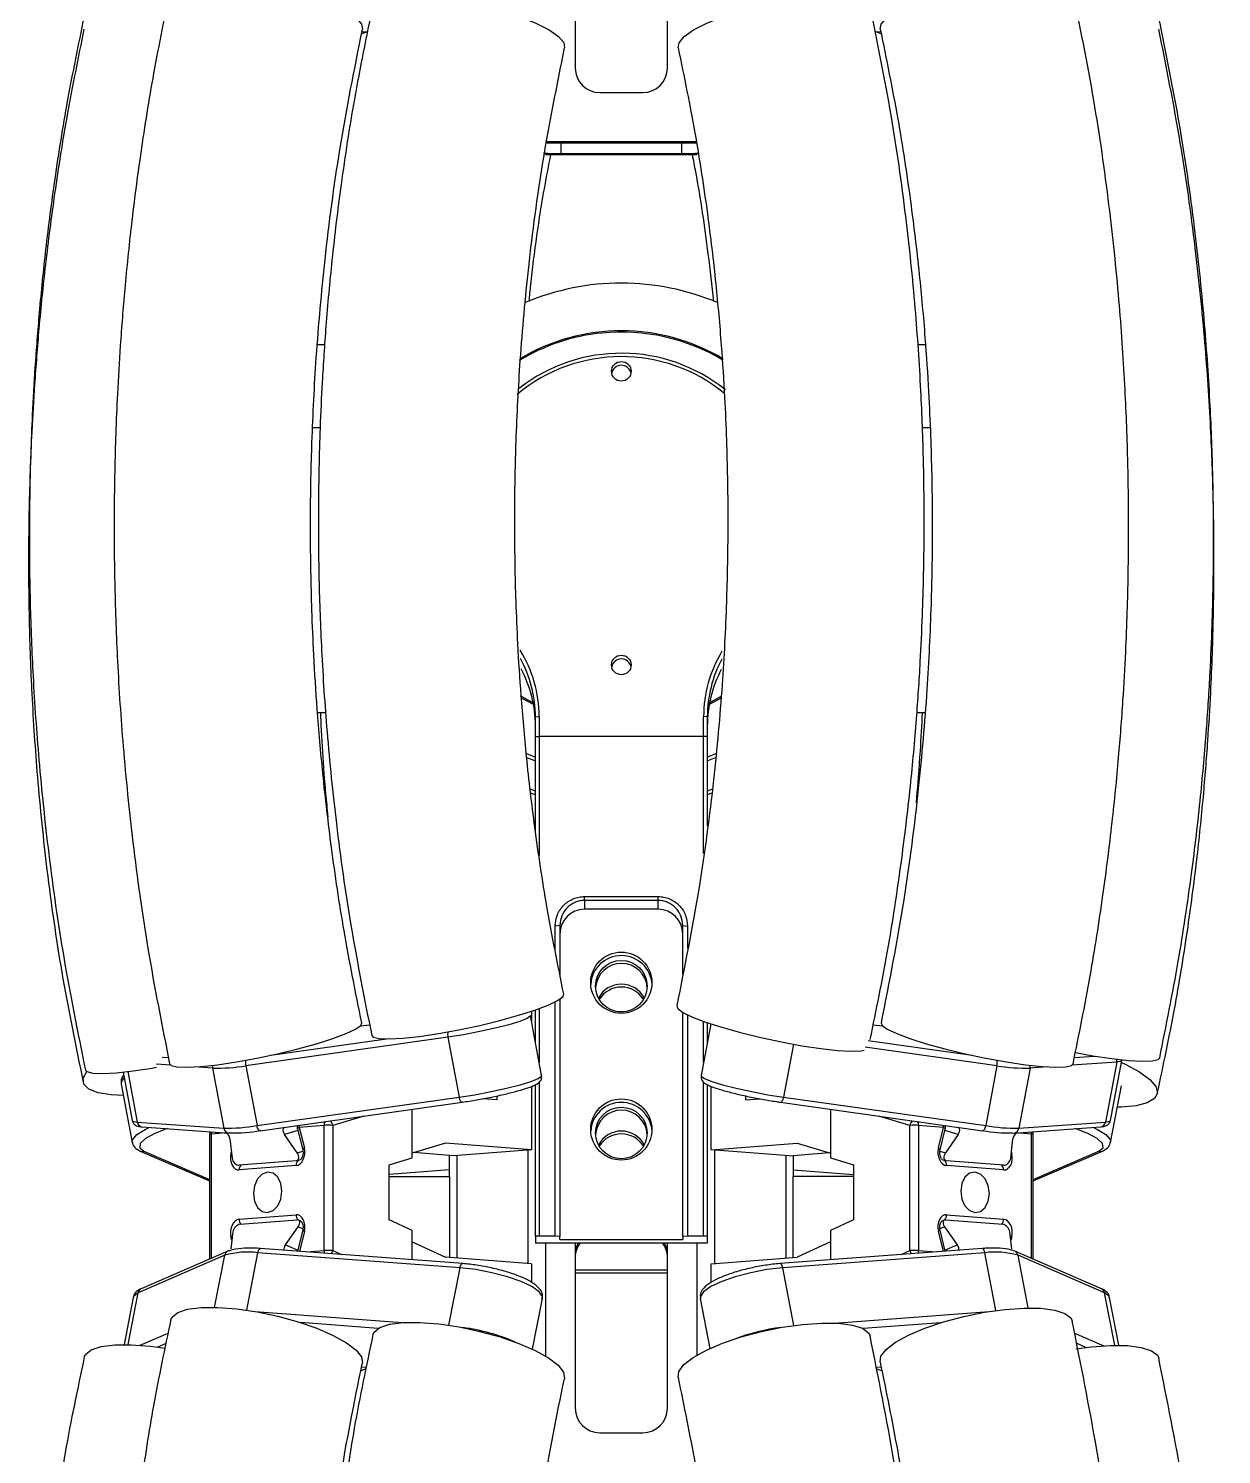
# Model space of a CAD drawing. Header units: millimetres. Extents: x 15 to 1184, y 5 to 836.
# Drawn here: x 571.52 to 590.96, y 340.3 to 363.54 of the extents above; entities that cross this region are included whole.
import ezdxf

# ---------------------------------------------------------------- set-up
doc = ezdxf.new("R2010")
doc.units = ezdxf.units.MM
doc.layers.get('0').update_dxf_attribs({"lineweight": 18})

msp = doc.modelspace()

# ---------------------------------------------------------------- linework, layer by layer
at = {"color": 7, "linetype": 'Continuous', "lineweight": 25}
for p, q in [((580.431, 365.5852), (580.431, 362.8938)), ((581.934, 362.8938), (581.934, 365.5852)), ((577.0383, 363.4813), (576.9517, 363.4516)), ((577.0478, 363.4816), (576.9557, 363.4781)), ((585.4098, 363.478), (585.3157, 363.4817)), ((585.414, 363.4515), (585.3268, 363.4813)), ((580.831, 362.4941), (581.534, 362.4941)), ((579.9482, 361.6947), (582.4168, 361.6947)), ((582.1683, 361.6715), (580.1967, 361.6715)), ((580.1967, 361.6715), (580.1967, 361.5012)), ((582.1683, 361.5012), (582.1683, 361.6715)), ((582.4168, 361.478), (579.9482, 361.478)), ((580.1967, 361.5012), (582.1683, 361.5012)), ((576.2316, 358.3879), (576.349, 358.3879)), ((586.011, 358.3879), (586.1361, 358.3879)), ((576.2739, 357.0295), (576.1536, 357.0295)), ((586.2138, 357.0295), (586.0843, 357.0295)), ((582.8156, 352.6568), (582.6195, 352.5498)), ((576.2324, 352.3912), (576.3661, 352.3912)), ((579.7825, 352.3183), (579.8425, 352.3229)), ((579.7825, 352.0014), (579.7825, 352.3183)), ((579.8425, 352.3229), (579.8425, 351.9996)), ((582.5225, 351.9996), (582.5225, 352.3229)), ((582.5825, 352.3183), (582.5225, 352.3229)), ((582.5825, 352.3183), (582.5825, 352.0014)), ((585.9982, 352.3912), (586.1274, 352.3912)), ((579.7825, 350.4573), (579.7825, 352.0014)), ((579.7825, 352.0014), (579.8425, 351.9996)), ((579.8425, 351.9996), (579.8425, 350.0624)), ((582.5225, 351.9996), (579.8425, 351.9996)), ((582.5825, 352.0014), (582.5225, 351.9996)), ((582.5225, 350.0943), (582.5225, 351.9996)), ((582.5825, 352.0014), (582.5825, 350.5394)), ((579.6389, 351.6595), (579.7825, 351.6028)), ((582.5825, 351.6647), (582.7228, 351.72)), ((582.5825, 351.6028), (582.7173, 351.6559)), ((579.7825, 351.108), (579.6968, 351.141)), ((579.7825, 351.0462), (579.7041, 351.0763)), ((582.6673, 351.1407), (582.5825, 351.108)), ((582.6589, 351.0755), (582.5825, 351.0462)), ((580.5825, 349.3921), (581.7825, 349.3921)), ((580.5825, 349.3266), (580.5825, 349.3921)), ((581.7825, 349.3266), (580.5825, 349.3266)), ((580.5825, 349.3266), (580.5825, 349.1835)), ((581.7825, 349.3266), (581.7825, 349.3921)), ((581.7825, 349.1835), (581.7825, 349.3266)), ((581.7825, 349.1835), (580.5825, 349.1835)), ((580.1825, 348.9198), (580.1041, 348.9072)), ((580.1041, 348.5272), (580.1041, 348.9072)), ((580.1825, 348.9198), (580.1825, 348.12)), ((582.1825, 348.9198), (582.2609, 348.9072)), ((582.1825, 348.1269), (582.1825, 348.9198)), ((582.2609, 348.9072), (582.2609, 348.5445)), ((580.1041, 343.8584), (580.1041, 347.6746)), ((580.1825, 347.72), (580.1825, 343.851)), ((579.8826, 346.4745), (579.6995, 347.4517)), ((579.7189, 347.522), (579.7189, 347.3482)), ((579.7825, 347.0088), (579.7825, 347.5436)), ((579.8425, 347.5649), (579.8425, 346.6884)), ((582.1825, 343.851), (582.1825, 347.5039)), ((582.2609, 347.4628), (582.2609, 343.8584)), ((576.9303, 347.2861), (577.0834, 347.2979)), ((582.6402, 347.3163), (582.4825, 346.4745)), ((582.5225, 346.688), (582.5225, 347.3566)), ((582.5825, 347.3356), (582.5825, 347.0084)), ((585.284, 347.2977), (585.4348, 347.2861)), ((578.3562, 347.0989), (575.0634, 346.6343)), ((575.4669, 346.8033), (577.3549, 347.0697)), ((578.3562, 347.0989), (578.5392, 346.1217)), ((583.9872, 346.9835), (583.8259, 346.1217)), ((585.2053, 347.0422), (586.8982, 346.8033)), ((573.7033, 346.775), (573.8031, 346.7678)), ((587.3016, 346.6343), (585.1523, 346.9376)), ((588.5626, 346.7679), (588.8908, 346.7914)), ((573.0656, 346.5302), (573.2131, 345.7427)), ((573.1404, 346.5387), (573.2944, 345.7162)), ((573.8413, 346.6412), (573.6013, 346.6584)), ((574.5222, 346.5925), (574.2318, 346.6133)), ((574.5222, 346.5925), (574.7053, 345.6153)), ((575.0634, 346.6343), (575.2465, 345.6572)), ((587.3016, 346.6343), (587.1186, 345.6572)), ((587.8428, 346.5925), (587.6598, 345.6153)), ((588.1332, 346.6133), (587.8428, 346.5925)), ((589.2537, 346.6934), (588.5238, 346.6412)), ((589.2537, 346.6934), (589.0707, 345.7162)), ((589.152, 345.7427), (589.335, 346.7199)), ((573.031, 346.3333), (573.214, 345.3844)), ((579.7189, 346.2964), (579.7189, 345.2657)), ((579.7825, 343.8536), (579.7825, 346.3282)), ((579.8425, 346.3685), (579.8425, 343.8584)), ((582.5225, 343.8584), (582.5225, 346.3645)), ((582.5825, 346.326), (582.5825, 343.8536)), ((582.6461, 345.2656), (582.6461, 346.2977)), ((589.1509, 345.3844), (589.3287, 346.3061)), ((575.2465, 345.6572), (578.5392, 346.1217)), ((575.2965, 345.575), (578.5892, 346.0396)), ((579.1532, 346.0781), (578.9278, 346.0955)), ((579.1532, 346.1408), (579.1532, 346.0781)), ((583.2118, 346.0781), (583.2118, 346.1409)), ((583.2118, 346.0781), (583.4382, 346.0956)), ((583.7758, 346.0396), (587.0686, 345.575)), ((583.8259, 346.1217), (587.1186, 345.6572)), ((576.9891, 345.8138), (576.4804, 345.661)), ((577.7757, 345.1318), (577.7757, 345.9248)), ((584.5894, 345.9248), (584.5894, 345.1318)), ((585.8847, 345.661), (585.376, 345.8138)), ((573.2944, 345.7162), (574.7053, 345.6153)), ((573.3774, 345.6375), (574.7883, 345.5366)), ((575.9117, 345.5762), (575.695, 345.5111)), ((575.9058, 345.5994), (575.9911, 345.2637)), ((576.339, 345.661), (575.932, 345.6295)), ((575.932, 345.6295), (576.0173, 345.2938)), ((576.339, 343.6206), (576.339, 345.661)), ((576.4804, 345.661), (576.4804, 343.6206)), ((585.8847, 343.6206), (585.8847, 345.661)), ((586.0261, 345.661), (586.0261, 343.6206)), ((586.4331, 345.6295), (586.0261, 345.661)), ((586.3478, 345.2938), (586.4331, 345.6295)), ((586.374, 345.2637), (586.4593, 345.5994)), ((586.67, 345.5111), (586.4534, 345.5762)), ((587.5768, 345.5366), (588.9876, 345.6375)), ((587.6598, 345.6153), (589.0707, 345.7162)), ((574.4712, 345.5134), (574.4712, 343.4799)), ((574.7482, 345.538), (574.5005, 345.5188)), ((574.5005, 345.5188), (574.5005, 343.4926)), ((574.8034, 345.4422), (574.8395, 345.1298)), ((575.9018, 345.2119), (575.695, 345.5111)), ((578.3189, 345.3739), (577.7757, 345.2107)), ((579.7189, 345.2657), (578.3189, 345.3739)), ((582.6461, 345.2656), (584.0462, 345.3739)), ((584.0462, 345.3739), (584.5894, 345.2107)), ((586.67, 345.5111), (586.4633, 345.2119)), ((587.5256, 345.1298), (587.5617, 345.4422)), ((587.8646, 345.5188), (587.6169, 345.538)), ((587.8646, 343.4926), (587.8646, 345.5188)), ((587.8939, 343.4799), (587.8939, 345.5134)), ((573.3448, 345.2423), (574.4711, 344.7553)), ((573.4028, 345.2392), (574.4711, 344.7773)), ((574.8221, 345.2014), (574.8283, 345.2266)), ((574.8221, 345.2014), (574.8316, 345.1977)), ((575.9018, 345.2119), (575.9946, 345.2398)), ((577.3996, 345.0188), (577.7757, 345.1318)), ((578.4461, 345.1672), (577.7979, 345.2174)), ((578.3825, 344.8306), (578.3825, 345.1722)), ((579.7189, 345.2657), (578.4461, 345.1672)), ((578.4997, 345.1714), (578.4997, 343.5)), ((579.6653, 343.4099), (579.6653, 345.2615)), ((583.9189, 345.1672), (582.6461, 345.2656)), ((582.6997, 345.2615), (582.6997, 343.4099)), ((583.8653, 343.5), (583.8653, 345.1714)), ((583.9189, 345.1672), (584.5672, 345.2174)), ((583.9825, 345.1722), (583.9825, 344.8306)), ((584.5894, 345.1318), (584.9655, 345.0188)), ((586.3703, 345.2399), (586.4633, 345.2119)), ((587.5429, 345.2014), (587.5334, 345.1977)), ((587.5368, 345.2266), (587.5429, 345.2014)), ((587.8939, 344.7553), (589.0201, 345.2423)), ((587.8939, 344.7773), (588.9621, 345.2392)), ((575.8844, 345.083), (574.955, 345.0112)), ((575.8844, 345.0065), (574.955, 344.9347)), ((575.8947, 345.0849), (575.9461, 345.1003)), ((577.3996, 344.1206), (577.3996, 345.0188)), ((578.3825, 344.936), (577.3996, 344.86)), ((583.9825, 344.936), (584.9655, 344.86)), ((584.9655, 345.0188), (584.9655, 344.1206)), ((586.4189, 345.1003), (586.4704, 345.0849)), ((587.4101, 345.0112), (586.4807, 345.083)), ((587.4101, 344.9347), (586.4807, 345.0065)), ((574.4712, 344.7791), (574.4711, 344.7753)), ((574.4711, 344.7753), (574.4712, 344.7756)), ((574.4711, 344.7753), (574.4711, 343.4799)), ((577.3996, 344.8306), (578.3825, 344.8306)), ((578.3825, 344.8306), (578.3825, 343.5091)), ((583.9825, 343.5091), (583.9825, 344.8306)), ((584.9655, 344.8306), (583.9825, 344.8306)), ((574.955, 344.1329), (575.8844, 344.2047)), ((586.4807, 344.2047), (587.4101, 344.1329)), ((574.9697, 344.0497), (575.8991, 344.1215)), ((575.7097, 343.7169), (575.9165, 344.0105)), ((575.9909, 343.9562), (575.9062, 343.6099)), ((575.9942, 343.9751), (575.9165, 344.0105)), ((575.9603, 344.1004), (575.9212, 344.1182)), ((577.7757, 343.9494), (577.3996, 344.1206)), ((577.7757, 343.47), (577.7757, 343.9494)), ((584.9655, 344.1206), (584.5894, 343.9494)), ((584.5894, 343.9494), (584.5894, 343.47)), ((586.4486, 344.0105), (586.3715, 343.9754)), ((586.4589, 343.6099), (586.3742, 343.9562)), ((586.4439, 344.1181), (586.4047, 344.1003)), ((586.4486, 344.0105), (586.6553, 343.7169)), ((586.4659, 344.1215), (587.3953, 344.0497)), ((574.8542, 343.9284), (574.8181, 343.6479)), ((574.8363, 343.7896), (574.8221, 343.8455)), ((575.7097, 343.7169), (575.91, 343.6257)), ((576.0173, 343.938), (575.9365, 343.6076)), ((577.7757, 343.7612), (578.3189, 343.514)), ((579.8425, 343.8584), (579.7825, 343.8536)), ((579.7825, 343.8536), (579.7825, 343.7424)), ((582.5825, 343.7424), (579.7825, 343.7424)), ((580.1041, 343.8584), (579.8425, 343.8584)), ((579.9482, 343.7424), (579.9482, 341.9006)), ((580.1825, 343.851), (580.1041, 343.8584)), ((580.1825, 343.7996), (580.1825, 343.851)), ((580.1825, 343.7996), (582.1825, 343.7996)), ((580.431, 343.7424), (580.431, 341.0505)), ((581.934, 341.0505), (581.934, 343.7424)), ((582.2609, 343.8584), (582.1825, 343.851)), ((582.1825, 343.851), (582.1825, 343.7996)), ((582.5225, 343.8584), (582.2609, 343.8584)), ((582.4168, 341.9185), (582.4168, 343.7424)), ((582.5825, 343.8536), (582.5225, 343.8584)), ((582.5825, 343.8536), (582.5825, 343.7424)), ((584.5894, 343.7612), (584.0462, 343.514)), ((586.4286, 343.6076), (586.3478, 343.9379)), ((586.455, 343.6257), (586.6553, 343.7169)), ((587.5469, 343.6479), (587.5109, 343.9284)), ((587.5429, 343.8455), (587.5287, 343.7896)), ((574.72, 343.5442), (573.3091, 342.9341)), ((574.7704, 343.6093), (573.3596, 342.9992)), ((574.5563, 342.6953), (574.72, 343.5442)), ((575.0803, 342.6484), (575.2612, 343.586)), ((578.5539, 343.3396), (575.2612, 343.586)), ((578.5974, 343.4085), (575.3047, 343.6549)), ((576.0561, 343.5987), (576.339, 343.6206)), ((576.4804, 343.6206), (576.6214, 343.5564)), ((579.7189, 343.4058), (578.3189, 343.514)), ((582.6461, 343.4057), (584.0462, 343.514)), ((587.0604, 343.6549), (583.7676, 343.4085)), ((587.1039, 343.586), (583.8111, 343.3396)), ((585.7437, 343.5564), (585.8847, 343.6206)), ((586.0261, 343.6206), (586.309, 343.5987)), ((587.2855, 342.6447), (587.1039, 343.586)), ((589.0055, 342.9992), (587.5946, 343.6093)), ((589.056, 342.9341), (587.6451, 343.5442)), ((587.8107, 342.6856), (587.6451, 343.5442)), ((578.3735, 342.4042), (578.5539, 343.3396)), ((579.7189, 343.4058), (579.7189, 343.1025)), ((580.431, 343.3094), (581.934, 343.3094)), ((581.934, 343.2522), (580.431, 343.2522)), ((582.6461, 343.1021), (582.6461, 343.4057)), ((583.9923, 342.4005), (583.8111, 343.3396)), ((573.2288, 342.8572), (573.0806, 342.0887)), ((573.1459, 342.0879), (573.3091, 342.9341)), ((579.7362, 342.0124), (579.8963, 342.8421)), ((582.4688, 342.8421), (582.6263, 342.0258)), ((589.2213, 342.0769), (589.056, 342.9341)), ((589.2867, 342.0769), (589.1362, 342.8572)), ((575.2143, 342.6269), (577.6137, 342.4474)), ((584.6526, 342.44), (587.1775, 342.6289)), ((577.2197, 342.3525), (575.9539, 342.4472)), ((586.3822, 342.445), (585.1204, 342.3506)), ((573.3406, 342.0779), (573.7979, 342.2757)), ((573.7643, 342.1086), (573.6224, 342.0472)), ((588.5652, 342.2766), (589.042, 342.0704)), ((588.7519, 342.0432), (588.5968, 342.1103)), ((577.0243, 341.6912), (576.9399, 341.6633)), ((577.0294, 341.7205), (576.9488, 341.7143)), ((585.4163, 341.7143), (585.3316, 341.7208)), ((585.4258, 341.6631), (585.3354, 341.6938)), ((580.831, 340.6517), (581.534, 340.6517))]:
    msp.add_line(p, q, dxfattribs=at)
for points in [[(573.8392, 364.2122), (573.861, 364.2535), (573.9565, 364.3155), (574.1196, 364.3567), (574.3427, 364.3751), (574.6153, 364.3698), (574.9247, 364.3412), (575.2564, 364.2904), (575.5949, 364.22), (575.9244, 364.1332), (576.2295, 364.0341), (576.4958, 363.9272), (576.7111, 363.8176), (576.8651, 363.7105), (576.9507, 363.6108), (576.9648, 363.5264)], [(585.4004, 363.5263), (585.4144, 363.6108), (585.5, 363.7105), (585.654, 363.8176), (585.8692, 363.9272), (586.1356, 364.0341), (586.4407, 364.1332), (586.7702, 364.22), (587.1087, 364.2904), (587.4404, 364.3412), (587.7498, 364.3698), (588.0224, 364.3751), (588.2454, 364.3567), (588.4086, 364.3155), (588.5041, 364.2534), (588.5259, 364.2121)], [(577.1324, 363.9126), (577.1544, 363.954), (577.2501, 364.0163), (577.4134, 364.0576), (577.6366, 364.0759), (577.9093, 364.0705), (578.2187, 364.0416), (578.5503, 363.9905), (578.8888, 363.9196), (579.2181, 363.8323), (579.523, 363.7326), (579.7891, 363.6252), (580.0041, 363.5151), (580.1579, 363.4074), (580.2432, 363.3072), (580.2571, 363.2226)], [(582.1081, 363.222), (582.1218, 363.3066), (582.2069, 363.4068), (582.3604, 363.5146), (582.5751, 363.6248), (582.8411, 363.7323), (583.1458, 363.8322), (583.4751, 363.9197), (583.8135, 363.9907), (584.1452, 364.0419), (584.4547, 364.0709), (584.7275, 364.0765), (584.9509, 364.0582), (585.1144, 364.0169), (585.2104, 363.9547), (585.2326, 363.9129)], [(579.7456, 352.5498), (579.6509, 352.5992), (579.5376, 352.6638)], [(579.5458, 352.6357), (579.5725, 352.6202), (579.744, 352.5283)], [(582.6211, 352.5283), (582.7925, 352.6202), (582.8192, 352.6357)], [(579.6333, 351.7237), (579.6344, 351.7232), (579.7825, 351.6647)], [(577.116, 347.1257), (577.14, 347.1003), (577.2357, 347.0761), (577.399, 347.07), (577.6222, 347.0822), (577.8949, 347.1123), (578.2043, 347.1588), (578.5359, 347.2195), (578.8743, 347.2916), (579.2035, 347.3717), (579.5083, 347.4561), (579.7744, 347.5408), (579.9893, 347.6219), (580.143, 347.6955), (580.2283, 347.7583), (580.244, 347.8003)], [(579.6996, 347.4517), (579.6978, 347.4423), (579.6461, 347.4039), (579.5275, 347.3557), (579.3506, 347.3011), (579.1281, 347.2442), (578.8759, 347.1889), (578.6123, 347.1393), (578.3562, 347.0989)], [(582.0852, 347.6084), (582.1006, 347.5657), (582.1855, 347.5022), (582.3388, 347.4277), (582.5533, 347.3457), (582.819, 347.2601), (583.1235, 347.1748), (583.4525, 347.0939), (583.7907, 347.0211), (584.1223, 346.9598), (584.4317, 346.9129), (584.7045, 346.8826), (584.9279, 346.8703), (585.0914, 346.8766), (585.1402, 346.8847)], [(573.8228, 346.6633), (573.8466, 346.6381), (573.9421, 346.6141), (574.1052, 346.6081), (574.3283, 346.6204), (574.6009, 346.6503), (574.9103, 346.6965), (575.2419, 346.7569), (575.5804, 346.8285), (575.9098, 346.9081), (576.2148, 346.9919), (576.4811, 347.076), (576.6963, 347.1565), (576.8502, 347.2296), (576.9357, 347.2919), (576.9517, 347.3336)], [(585.4134, 347.3338), (585.4293, 347.2919), (585.5149, 347.2296), (585.6688, 347.1565), (585.884, 347.076), (586.1503, 346.9919), (586.4552, 346.9081), (586.7847, 346.8285), (587.1231, 346.7569), (587.4548, 346.6965), (587.7642, 346.6503), (588.0367, 346.6204), (588.2598, 346.6081), (588.423, 346.6141), (588.5185, 346.6381), (588.5423, 346.6633)], [(588.582, 346.8467), (588.8647, 346.7957), (589.1741, 346.7493), (589.4467, 346.7192), (589.6699, 346.707), (589.8332, 346.713), (589.9289, 346.7372), (589.9528, 346.7626)], [(573.0663, 346.1505), (572.8722, 346.1597), (572.6595, 346.1945), (572.5084, 346.2535), (572.426, 346.334), (572.416, 346.4322), (572.4743, 346.5378)], [(572.4496, 346.5639), (572.4738, 346.5381), (572.5698, 346.5136), (572.7333, 346.5073), (572.9567, 346.5196), (573.2294, 346.5499), (573.5388, 346.5967), (573.6097, 346.6089)], [(589.3349, 346.7197), (589.3254, 346.7084), (589.2537, 346.6934)], [(589.3213, 346.6908), (589.4, 346.6548), (589.6252, 346.5333), (589.7909, 346.4112), (589.8893, 346.2944), (589.9158, 346.1883), (589.8692, 346.0978), (589.7517, 346.0271), (589.5687, 345.9797), (589.3288, 345.9576), (589.2612, 345.9562)], [(573.0825, 346.44), (573.0379, 346.3809), (573.031, 346.3333)], [(578.5392, 346.1217), (578.7953, 346.1621), (579.0589, 346.2117), (579.3111, 346.267), (579.5336, 346.3239), (579.7106, 346.3785), (579.8291, 346.4267), (579.8808, 346.4651), (579.8826, 346.4745)], [(582.4825, 346.4745), (582.4843, 346.4651), (582.5359, 346.4267), (582.6545, 346.3785), (582.8314, 346.3239), (583.054, 346.267), (583.3061, 346.2117), (583.5697, 346.1621), (583.8259, 346.1217)], [(578.5892, 346.0396), (578.5862, 346.0395), (578.5784, 346.0419), (578.5705, 346.048), (578.5627, 346.0576), (578.5555, 346.0703), (578.549, 346.0856), (578.5435, 346.103), (578.5392, 346.1217)], [(583.7758, 346.0396), (583.7789, 346.0395), (583.7867, 346.0419), (583.7946, 346.048), (583.8024, 346.0576), (583.8096, 346.0703), (583.8161, 346.0856), (583.8216, 346.103), (583.8259, 346.1217)], [(573.2131, 345.7427), (573.2227, 345.7313), (573.2944, 345.7162)], [(573.2138, 345.3856), (573.2209, 345.432), (573.2894, 345.512), (573.4231, 345.5965), (573.491, 345.6294)], [(573.787, 345.6082), (573.5814, 345.5297), (573.4286, 345.446), (573.344, 345.3651), (573.3352, 345.2941), (573.4028, 345.2392)], [(575.2965, 345.575), (575.2934, 345.5749), (575.2856, 345.5773), (575.2777, 345.5834), (575.2699, 345.593), (575.2627, 345.6057), (575.2562, 345.621), (575.2507, 345.6384), (575.2465, 345.6572)], [(575.932, 345.6295), (575.9198, 345.6215), (575.9111, 345.6136), (575.9063, 345.6062), (575.9057, 345.5995), (575.9058, 345.5994)], [(586.4331, 345.6295), (586.4453, 345.6215), (586.454, 345.6136), (586.4587, 345.6062), (586.4593, 345.5995), (586.4593, 345.5994)], [(587.0686, 345.575), (587.0717, 345.5749), (587.0795, 345.5773), (587.0874, 345.5834), (587.0951, 345.593), (587.1024, 345.6057), (587.1089, 345.621), (587.1144, 345.6384), (587.1186, 345.6572)], [(588.9621, 345.2392), (589.0297, 345.2941), (589.0209, 345.3651), (588.9364, 345.446), (588.7835, 345.5297), (588.578, 345.6082)], [(588.8739, 345.6294), (588.9419, 345.5965), (589.0756, 345.512), (589.144, 345.432), (589.1512, 345.3863)], [(589.0707, 345.7162), (589.1424, 345.7313), (589.152, 345.7427)], [(574.8137, 345.5387), (574.7958, 345.5364), (574.7883, 345.5366)], [(587.5514, 345.5386), (587.5693, 345.5364), (587.5768, 345.5366)], [(576.0173, 345.2938), (576.0051, 345.2858), (575.9964, 345.278), (575.9917, 345.2705), (575.9911, 345.2639), (575.9911, 345.2638)], [(586.3478, 345.2938), (586.36, 345.2858), (586.3686, 345.278), (586.3734, 345.2705), (586.374, 345.2638), (586.374, 345.2638)], [(575.6531, 344.5877), (575.6353, 344.7123), (575.5847, 344.8151), (575.509, 344.8806), (575.4197, 344.8987), (575.3304, 344.8668), (575.2547, 344.7896), (575.2041, 344.6789), (575.1864, 344.5516), (575.2041, 344.4271), (575.2547, 344.3243), (575.3304, 344.2588), (575.4197, 344.2407), (575.509, 344.2726), (575.5847, 344.3498), (575.6353, 344.4605), (575.6531, 344.5877)], [(587.1787, 344.5516), (587.1609, 344.6789), (587.1104, 344.7896), (587.0346, 344.8667), (586.9454, 344.8987), (586.8561, 344.8806), (586.7804, 344.8151), (586.7298, 344.7123), (586.712, 344.5877), (586.7298, 344.4604), (586.7804, 344.3498), (586.8561, 344.2726), (586.9454, 344.2407), (587.0346, 344.2588), (587.1104, 344.3243), (587.1609, 344.4271), (587.1787, 344.5516)], [(575.9909, 343.9563), (575.9917, 343.9532), (575.9964, 343.9487), (576.0051, 343.9436), (576.0173, 343.938)], [(586.3742, 343.9563), (586.3734, 343.9532), (586.3686, 343.9487), (586.36, 343.9436), (586.3478, 343.9379)], [(574.8449, 343.8566), (574.8374, 343.8533), (574.8221, 343.8455)], [(587.5201, 343.8566), (587.5277, 343.8533), (587.5429, 343.8455)], [(575.2612, 343.586), (575.2654, 343.6039), (575.2709, 343.62), (575.2774, 343.6335), (575.2847, 343.6441), (575.2924, 343.6512), (575.3003, 343.6547), (575.3047, 343.6549)], [(587.1039, 343.586), (587.0997, 343.6039), (587.0942, 343.62), (587.0877, 343.6335), (587.0804, 343.6441), (587.0727, 343.6512), (587.0648, 343.6546), (587.0604, 343.6549)], [(578.5539, 343.3396), (578.5582, 343.3575), (578.5637, 343.3736), (578.5702, 343.3871), (578.5774, 343.3977), (578.5852, 343.4048), (578.5931, 343.4082), (578.5974, 343.4085)], [(579.8963, 342.8421), (579.8955, 342.8716), (579.8438, 342.9497), (579.7253, 343.0337), (579.5483, 343.1175), (579.3258, 343.1951), (579.0737, 343.261), (578.81, 343.3103), (578.5539, 343.3396)], [(583.8111, 343.3396), (583.555, 343.3103), (583.2914, 343.261), (583.0393, 343.1951), (582.8167, 343.1175), (582.6398, 343.0337), (582.5212, 342.9497), (582.4695, 342.8716), (582.4688, 342.8421)], [(583.8111, 343.3396), (583.8069, 343.3575), (583.8014, 343.3735), (583.7949, 343.3871), (583.7876, 343.3977), (583.7799, 343.4048), (583.772, 343.4082), (583.7676, 343.4085)], [(573.3091, 342.9341), (573.2374, 342.8795), (573.2288, 342.8572)], [(589.1362, 342.8572), (589.1277, 342.8795), (589.056, 342.9341)], [(573.8423, 342.496), (573.8612, 342.5368), (573.9545, 342.6113), (574.1154, 342.6638), (574.3366, 342.6917), (574.6075, 342.6938), (574.9156, 342.6699), (575.2464, 342.6213), (575.5845, 342.5501), (575.9141, 342.4597), (576.2197, 342.3543), (576.4871, 342.2388), (576.7038, 342.1187), (576.8595, 341.9995), (576.9471, 341.8869), (576.9625, 341.7861), (576.9616, 341.7825)], [(585.3991, 341.802), (585.4113, 341.8989), (585.4952, 342.01), (585.6478, 342.1272), (585.8619, 342.2449), (586.1275, 342.3577), (586.4322, 342.4603), (586.7616, 342.5479), (587.1005, 342.6163), (587.433, 342.6625), (587.7435, 342.6842), (588.0175, 342.6804), (588.2422, 342.6513), (588.4071, 342.5982), (588.5045, 342.5237), (588.5272, 342.4762)], [(577.1358, 342.2529), (577.1547, 342.2935), (577.248, 342.3682), (577.409, 342.4207), (577.6301, 342.4484), (577.901, 342.4502), (578.209, 342.4259), (578.5397, 342.3767), (578.8777, 342.3049), (579.2071, 342.2138), (579.5126, 342.1077), (579.7798, 341.9915), (579.9963, 341.8707), (580.1519, 341.751), (580.2394, 341.6379), (580.2546, 341.5367), (580.2537, 341.5328)], [(582.1067, 341.554), (582.1184, 341.6506), (582.2017, 341.7622), (582.3537, 341.8798), (582.5672, 341.9981), (582.8324, 342.1115), (583.1367, 342.2146), (583.4659, 342.3027), (583.8048, 342.3716), (584.1373, 342.4181), (584.448, 342.4401), (584.7223, 342.4365), (584.9475, 342.4074), (585.1129, 342.3543), (585.2109, 342.2796), (585.2341, 342.2313)], [(572.4321, 341.8887), (572.4511, 341.9297), (572.5447, 342.0043), (572.7059, 342.0567), (572.9272, 342.0845), (573.1982, 342.0862), (573.5063, 342.062), (573.7475, 342.0282)], [(588.5878, 342.0201), (588.8426, 342.0537), (589.1532, 342.0754), (589.4274, 342.0717), (589.6523, 342.0425), (589.8174, 341.9894), (589.915, 341.9147), (589.9379, 341.8669)]]:
    msp.add_lwpolyline(points, dxfattribs=at)
for centre, radius in [((581.1822, 357.9509), 0.1597), ((581.1822, 353.1653), 0.1597), ((581.1815, 347.9867), 0.499), ((581.1822, 347.9306), 0.4196), ((581.1815, 345.5939), 0.499), ((581.1822, 345.5378), 0.4196)]:
    msp.add_circle(centre, radius, dxfattribs=at)
for centre, radius, start, end in [((580.8309, 362.8939), 0.3999, 180.02146, 270.02145), ((581.5341, 362.8939), 0.3999, 269.97855, 359.97854), ((580.1878, 353.0369), 8.6346, 89.94116, 91.51711), ((582.1813, 353.3859), 8.2856, 88.41391, 90.09014), ((580.1795, 369.2518), 7.7506, 268.0363, 270.12758), ((582.1855, 369.2518), 7.7506, 269.87242, 271.9637), ((581.1825, 355.3777), 4.0108, 67.01779, 112.929), ((581.1825, 355.383), 3.2279, 59.03372, 120.85524), ((581.1827, 355.3836), 3.2073, 58.94738, 95.68081), ((581.182, 355.3844), 3.2065, 95.66881, 121.2408), ((581.1825, 355.5448), 2.6456, 50.57327, 129.86211), ((581.1825, 355.5396), 2.7059, 51.20833, 127.96495), ((581.1825, 357.8887), 0.1601, 11.31408, 168.68592), ((577.7931, 352.3227), 2.0494, 0.00597, 31.84973), ((577.793, 352.3181), 1.9895, 0.00507, 28.60378), ((581.1825, 353.103), 0.1601, 11.3142, 168.6858), ((584.5718, 352.3227), 2.0493, 148.67047, 179.99418), ((584.5719, 352.3181), 1.9894, 151.68604, 179.99501), ((577.7931, 352.1681), 1.9894, 0.00492, 28.03255), ((584.5719, 352.1681), 1.9894, 152.35403, 179.99519), ((580.5819, 348.7841), 0.3994, 89.91425, 179.91399), ((581.7831, 348.7841), 0.3994, 0.08601, 90.08575), ((581.1825, 347.9285), 0.5001, 3.42766, 176.57234), ((581.1825, 347.8824), 0.4201, 3.31312, 176.68687), ((581.1822, 347.5419), 0.4201, 89.96088, 152.39704), ((581.1822, 347.4954), 0.4202, 89.96396, 148.75911), ((581.1828, 347.5419), 0.4201, 27.60296, 90.03912), ((581.1828, 347.4954), 0.4202, 31.24089, 90.03604), ((578.5561, 347.1418), 0.2044, 167.68818, 192.09784), ((589.1471, 346.7133), 0.1085, 349.43623, 13.94248), ((574.6289, 346.6124), 0.1084, 164.87324, 190.56489), ((574.5572, 349.6609), 3.0686, 269.34677, 279.4953), ((575.2538, 346.677), 0.1951, 166.27197, 192.62431), ((587.1113, 346.677), 0.1951, 347.37569, 13.72804), ((587.8079, 349.6609), 3.0686, 260.5047, 270.65323), ((587.7362, 346.6124), 0.1084, 349.43511, 15.12676), ((581.1825, 345.5357), 0.5001, 3.42772, 176.57228), ((581.1825, 345.4896), 0.4201, 3.3133, 176.6867), ((573.3871, 345.7309), 0.0939, 188.98621, 264.08529), ((574.7402, 348.6837), 3.0686, 269.34677, 279.4953), ((574.798, 345.63), 0.0939, 188.98621, 264.08529), ((574.8452, 348.3002), 2.7617, 269.34677, 279.4953), ((576.0027, 345.624), 0.1, 157.95091, 194.26487), ((576.063, 345.6301), 0.1311, 164.38781, 180.25654), ((576.4557, 345.6638), 0.1168, 148.67288, 181.36921), ((576.4097, 344.5907), 1.0726, 86.21996, 93.78004), ((576.3545, 345.6401), 0.1276, 9.43206, 48.86215), ((586.0117, 345.6394), 0.1289, 131.34629, 170.35951), ((585.9554, 344.5907), 1.0726, 86.21996, 93.78004), ((585.9078, 345.6634), 0.1183, 358.83973, 31.11818), ((586.3021, 345.6301), 0.1311, 359.74346, 15.61219), ((586.3624, 345.624), 0.1, 345.73513, 22.04909), ((587.5199, 348.3002), 2.7617, 260.5047, 270.65323), ((587.6248, 348.6837), 3.0686, 260.5047, 270.65323), ((587.5671, 345.63), 0.0939, 275.91471, 351.01379), ((588.978, 345.7309), 0.0939, 275.91471, 351.01379), ((574.5712, 345.5134), 0.1, 153.14283, 180), ((574.4967, 345.4578), 0.0611, 86.46959, 114.6762), ((574.631, 345.5195), 0.1305, 163.36464, 180.27919), ((581.1822, 345.1491), 0.4201, 89.96088, 152.39704), ((581.1822, 345.1026), 0.4202, 89.96396, 148.75911), ((581.1828, 345.1491), 0.4201, 27.60296, 90.03912), ((581.1828, 345.1026), 0.4202, 31.24089, 90.03604), ((587.7341, 345.5195), 0.1305, 359.72081, 16.63536), ((587.8684, 345.4578), 0.0611, 65.3238, 93.53041), ((587.7939, 345.5134), 0.1, 0, 26.85717), ((573.378, 345.3202), 0.0847, 246.84857, 286.99879), ((588.9869, 345.3202), 0.0847, 253.00122, 293.14995), ((575.0624, 344.9393), 0.1074, 136.38224, 182.49397), ((575.9804, 345.0146), 0.0963, 123.92271, 184.79324), ((586.3846, 345.0146), 0.0963, 355.20676, 56.07729), ((587.3027, 344.9393), 0.1074, 357.50603, 43.61776), ((576.0078, 344.2016), 0.1234, 178.56911, 221.19894), ((586.3572, 344.2016), 0.1234, 318.80106, 1.43089), ((575.0795, 344.13), 0.1245, 178.66765, 219.5435), ((587.2856, 344.13), 0.1245, 320.4565, 1.33235), ((580.8289, 343.5552), 0.3979, 151.93259, 179.99515), ((580.8291, 343.5088), 0.3981, 144.06013, 179.98938), ((581.5359, 343.5088), 0.3981, 0.01062, 35.93987), ((581.5361, 343.5552), 0.3979, 0.00485, 28.06741), ((574.8063, 343.5294), 0.0876, 114.18266, 170.31737), ((575.089, 342.2925), 1.3049, 82.41692, 106.42516), ((576.4097, 342.5503), 1.0726, 86.21996, 93.78004), ((576.4783, 343.6204), 0.1393, 179.92117, 198.1407), ((576.3343, 343.6493), 0.1489, 327.1197, 348.85411), ((585.9554, 342.5503), 1.0726, 86.21996, 93.78004), ((586.0308, 343.6493), 0.1489, 191.14589, 212.8803), ((585.8868, 343.6204), 0.1393, 341.8593, 0.07883), ((587.2761, 342.2925), 1.3049, 73.57484, 97.58308), ((587.5588, 343.5294), 0.0876, 9.6826, 65.81898), ((573.3954, 342.9194), 0.0876, 114.1601, 170.31773), ((588.9697, 342.9194), 0.0876, 9.68227, 65.8399), ((578.1965, 339.2344), 3.1568, 66.48817, 82.63397), ((584.2583, 338.849), 3.5509, 97.62993, 110.077), ((580.8304, 341.0511), 0.3994, 180.08601, 270.08575), ((581.5346, 341.0511), 0.3994, 269.91425, 359.91399)]:
    msp.add_arc(centre, radius, start, end, dxfattribs=at)
for centre, major_axis, ratio, start_param, end_param in [((575.749, 345.5478), (-0.059, 0.0845), 0.632806, 0.0546391, 1.5630702), ((586.6161, 345.5478), (0.059, 0.0845), 0.632806, 4.7201151, 6.2285462), ((574.7245, 345.4686), (-0.059, 0.0845), 0.632806, 4.0065311, 5.1740191), ((587.6406, 345.4686), (0.059, 0.0845), 0.632806, 1.1091662, 2.2766542), ((574.955, 345.1411), (0.014, 0.2065), 0.6814774, 1.3207515, 3.2406137), ((574.9184, 345.1034), (-0.059, 0.0845), 0.632806, 0.8649385, 2.7848006), ((575.8844, 345.213), (0.014, 0.2065), 0.6814774, 3.2406137, 5.1604759), ((575.8478, 345.1752), (-0.059, 0.0845), 0.632806, 2.7848006, 4.7046628), ((586.4807, 345.2129), (-0.014, 0.2065), 0.6814774, 1.1227094, 3.0425716), ((586.5173, 345.1752), (0.059, 0.0845), 0.632806, 1.5785225, 3.4983847), ((587.4101, 345.1411), (-0.014, 0.2065), 0.6814774, 3.0425716, 4.9624338), ((587.4467, 345.1034), (0.059, 0.0845), 0.632806, 3.4983847, 5.4182468), ((575.8844, 343.9983), (0.014, 0.2065), 0.6814774, 4.4623442, 6.3822064), ((586.4807, 343.9983), (-0.014, 0.2065), 0.6814774, 6.1841643, 8.1040264), ((574.955, 343.9264), (0.014, 0.2065), 0.6814774, 0.099021, 2.0188832), ((574.9331, 343.9631), (0.0664, 0.0783), 0.5620011, 0.5075341, 2.4273963), ((575.8625, 344.035), (0.0664, 0.0783), 0.5620011, 4.8708572, 6.7907194), ((586.5025, 344.035), (-0.0664, 0.0783), 0.5620011, 5.7756512, 7.6955134), ((587.4319, 343.9631), (-0.0664, 0.0783), 0.5620011, 3.8557891, 5.7756512), ((587.4101, 343.9264), (-0.014, 0.2065), 0.6814774, 4.2643021, 6.1841643), ((575.7637, 343.6924), (0.0664, 0.0783), 0.5620011, 1.7292645, 2.8835357), ((586.6014, 343.6924), (-0.0664, 0.0783), 0.5620011, 3.3996496, 4.5539208)]:
    msp.add_ellipse(centre, major_axis=major_axis, ratio=ratio, start_param=start_param, end_param=end_param, dxfattribs=at)
for points, knots in [([(573.8392, 364.212), (573.7429, 363.7447), (573.559, 362.8523), (573.3525, 361.5568), (573.1992, 360.3825), (573.0916, 359.3336), (573.0188, 358.4149), (572.9724, 357.6292), (572.9436, 356.9491), (572.9241, 356.2471), (572.9149, 355.4175), (572.9257, 354.3837), (572.9697, 353.1695), (573.0619, 351.7775), (573.2214, 350.2132), (573.4615, 348.4824), (573.6986, 347.2886), (573.8228, 346.6633)], [0, 0, 0, 0, 1.4591264, 2.7857143, 3.9784574, 5.0363341, 5.9585977, 6.7447397, 7.3944396, 7.9950868, 8.843546, 9.8714322, 11.0783894, 12.4636918, 14.0261789, 15.7642413, 17.6759354, 17.6759354, 17.6759354, 17.6759354]), ([(588.5423, 346.6633), (588.6387, 347.1402), (588.8226, 348.0505), (589.0277, 349.3664), (589.179, 350.5558), (589.2843, 351.6151), (589.3547, 352.5409), (589.3989, 353.3313), (589.4258, 354.0141), (589.4433, 354.7179), (589.45, 355.5483), (589.4361, 356.581), (589.3886, 357.7908), (589.2927, 359.1735), (589.1298, 360.7219), (588.8871, 362.4284), (588.6501, 363.599), (588.5259, 364.212)], [0, 0, 0, 0, 1.4594806, 2.7859869, 3.9785055, 5.0361722, 5.9583144, 6.74445, 7.3942614, 7.9947515, 8.8430289, 9.8708672, 11.0779374, 12.4635166, 14.0263724, 15.7646658, 17.6759379, 17.6759379, 17.6759379, 17.6759379]), ([(572.4287, 363.7303), (572.334, 363.2728), (572.1532, 362.3995), (571.9513, 361.1312), (571.8021, 359.9817), (571.6982, 358.9551), (571.6286, 358.0559), (571.5849, 357.2868), (571.5582, 356.6212), (571.5408, 355.9344), (571.534, 355.1228), (571.5476, 354.1114), (571.5944, 352.9238), (571.689, 351.5625), (571.8502, 350.033), (572.0907, 348.3414), (572.3262, 347.1749), (572.4496, 346.564)], [0, 0, 0, 0, 1.4286935, 2.7271592, 3.8943668, 4.929473, 5.8318439, 6.6010402, 7.2367837, 7.8242839, 8.65415, 9.6595739, 10.8402008, 12.1953083, 13.723725, 15.4237835, 17.2933805, 17.2933805, 17.2933805, 17.2933805]), ([(577.1324, 363.9124), (577.0279, 363.4045), (576.8297, 362.4419), (576.617, 361.0531), (576.4671, 359.8179), (576.3692, 358.742), (576.3086, 357.8308), (576.273, 357.0596), (576.2516, 356.3207), (576.2423, 355.5001), (576.2526, 354.5111), (576.2949, 353.3496), (576.3836, 352.018), (576.537, 350.5215), (576.7682, 348.8658), (576.9964, 347.7239), (577.116, 347.1258)], [0, 0, 0, 0, 1.5851598, 3.0043293, 4.2557865, 5.3382553, 6.2508711, 6.9931019, 7.6484365, 8.4600358, 9.4432674, 10.5978061, 11.9229846, 13.4177399, 15.0806095, 16.9098555, 16.9098555, 16.9098555, 16.9098555]), ([(585.2382, 347.0626), (585.3357, 347.5412), (585.5289, 348.4887), (585.7384, 349.8685), (585.8913, 351.1323), (585.991, 352.2301), (586.0525, 353.1577), (586.0885, 353.9414), (586.1102, 354.691), (586.1194, 355.5223), (586.1086, 356.5222), (586.0653, 357.6936), (585.975, 359.0327), (585.819, 360.5324), (585.5845, 362.1856), (585.3536, 363.3191), (585.2326, 363.9128)], [0, 0, 0, 0, 1.465624, 2.9011639, 4.1670538, 5.2620735, 6.1853602, 6.9363599, 7.5993881, 8.4205524, 9.4154985, 10.5839482, 11.9252754, 13.4384275, 15.1218834, 16.9737181, 16.9737181, 16.9737181, 16.9737181]), ([(589.9528, 346.7626), (590.0584, 347.2864), (590.2584, 348.2789), (590.4713, 349.7039), (590.62, 350.9672), (590.7162, 352.0644), (590.7747, 352.9914), (590.8083, 353.7743), (590.8277, 354.5232), (590.8344, 355.3534), (590.8209, 356.3519), (590.7746, 357.5216), (590.6814, 358.8586), (590.5231, 360.3556), (590.2873, 362.0056), (590.057, 363.1373), (589.9364, 363.7299)], [0, 0, 0, 0, 1.6025581, 3.0368476, 4.3015154, 5.3954545, 6.3178604, 7.0682093, 7.7304627, 8.5506059, 9.5443662, 10.7114347, 12.0511289, 13.5622844, 15.2431644, 17.0914505, 17.0914505, 17.0914505, 17.0914505]), ([(572.4266, 363.5283), (572.3322, 363.0644), (572.1519, 362.1785), (571.9494, 360.8939), (571.7991, 359.7307), (571.6936, 358.6933), (571.6223, 357.7859), (571.5768, 357.0108), (571.5486, 356.3409), (571.5294, 355.6502), (571.5203, 354.8351), (571.5309, 353.8217), (571.5742, 352.635), (571.6648, 351.2798), (571.8216, 349.7649), (572.0579, 348.099), (572.2915, 346.9629), (572.4139, 346.3679)], [0, 0, 0, 0, 1.4243909, 2.7201387, 3.8857315, 4.9199457, 5.8218638, 6.5908462, 7.22648, 7.8141371, 8.6443321, 9.6502127, 10.8314179, 12.1871509, 13.7161193, 15.4165531, 17.2864183, 17.2864183, 17.2864183, 17.2864183]), ([(576.9517, 347.3336), (576.8518, 347.8318), (576.6624, 348.777), (576.4607, 350.1352), (576.3194, 351.3414), (576.2279, 352.3901), (576.1721, 353.2767), (576.1401, 354.026), (576.1203, 354.7923), (576.1144, 355.7061), (576.1374, 356.8691), (576.2084, 358.2523), (576.352, 359.8458), (576.5871, 361.6382), (576.8344, 362.8745), (576.9648, 363.5266)], [0, 0, 0, 0, 1.5232409, 2.889752, 4.0966119, 5.1416234, 6.0232531, 6.7405119, 7.3743557, 8.3065957, 9.4646048, 10.847234, 12.4520856, 14.2750171, 16.3097471, 16.3097471, 16.3097471, 16.3097471]), ([(585.4003, 363.5266), (585.4998, 363.0395), (585.6887, 362.1153), (585.8915, 360.78), (586.0348, 359.5899), (586.1286, 358.5515), (586.1866, 357.671), (586.2208, 356.9252), (586.2428, 356.1612), (586.2513, 355.2484), (586.2318, 354.0831), (586.1646, 352.6922), (586.0245, 351.0826), (585.7921, 349.2636), (585.5441, 348.0001), (585.4133, 347.3336)], [0, 0, 0, 0, 1.5229243, 2.8897029, 4.0970667, 5.142677, 6.0249748, 6.7430019, 7.3767575, 8.308562, 9.4661854, 10.8483438, 12.452587, 14.2749408, 16.3097488, 16.3097488, 16.3097488, 16.3097488]), ([(589.9137, 346.1746), (590.0107, 346.6325), (590.1959, 347.5068), (590.4034, 348.7823), (590.5573, 349.9412), (590.665, 350.9783), (590.7377, 351.888), (590.784, 352.6668), (590.8127, 353.3413), (590.8321, 354.0377), (590.8412, 354.8609), (590.8302, 355.8871), (590.7862, 357.0923), (590.6942, 358.4735), (590.5354, 360.0238), (590.2968, 361.736), (590.0615, 362.9126), (589.9383, 363.5287)], [0, 0, 0, 0, 1.4427833, 2.7546642, 3.934401, 4.9809431, 5.8934848, 6.6714597, 7.3145046, 7.9088495, 8.7484193, 9.7655937, 10.9599449, 12.330579, 13.8760479, 15.5943221, 17.4829325, 17.4829325, 17.4829325, 17.4829325]), ([(580.244, 347.8003), (580.1483, 348.2747), (579.9667, 349.1746), (579.7734, 350.4682), (579.6381, 351.617), (579.5505, 352.616), (579.497, 353.4605), (579.4664, 354.1742), (579.4474, 354.9043), (579.4419, 355.7748), (579.464, 356.8827), (579.5321, 358.2002), (579.6699, 359.7179), (579.8952, 361.4249), (580.1321, 362.6019), (580.2571, 363.2228)], [0, 0, 0, 0, 1.450819, 2.7523667, 3.901864, 4.8972141, 5.73695, 6.4201221, 7.0238769, 7.9118783, 9.0149299, 10.3319378, 11.8606138, 13.5969965, 15.5350711, 15.5350711, 15.5350711, 15.5350711]), ([(582.1081, 363.2223), (582.2046, 362.753), (582.3877, 361.8624), (582.5831, 360.575), (582.7201, 359.4274), (582.8091, 358.4261), (582.8634, 357.5771), (582.8947, 356.8579), (582.9141, 356.1209), (582.9198, 355.2403), (582.8975, 354.1162), (582.8282, 352.7745), (582.6876, 351.2222), (582.4569, 349.4683), (582.2135, 348.2506), (582.0851, 347.6082)], [0, 0, 0, 0, 1.4683852, 2.7860291, 3.94993, 4.9578823, 5.8083767, 6.5004574, 7.1116467, 8.0104347, 9.1270394, 10.4603245, 12.0080084, 13.7662619, 15.7294619, 15.7294619, 15.7294619, 15.7294619]), ([(579.6802, 359.0905), (579.6892, 359.1806), (579.7516, 359.8063), (579.8644, 360.6061), (579.9992, 361.3036), (580.0329, 361.478)], [0, 0, 0, 0, 0.2704078, 1.8782376, 2.4144118, 2.4144118, 2.4144118, 2.4144118]), ([(582.3363, 361.478), (582.3542, 361.3865), (582.4582, 360.8543), (582.5743, 360.0563), (582.6558, 359.3478), (582.6854, 359.0898)], [0, 0, 0, 0, 0.2815403, 1.6374037, 2.4143923, 2.4143923, 2.4143923, 2.4143923]), ([(576.2794, 352.3912), (576.281, 352.3509), (576.3004, 351.8468), (576.3388, 351.2768), (576.3951, 350.7532), (576.4022, 350.6866)], [0, 0, 0, 0, 0.120446, 1.5073838, 1.7093465, 1.7093465, 1.7093465, 1.7093465]), ([(585.9898, 350.9206), (586.013, 351.2016), (586.0534, 351.6904), (586.079, 352.1822), (586.0899, 352.3912)], [0, 0, 0, 0, 0.8475725, 1.4741188, 1.4741188, 1.4741188, 1.4741188]), ([(580.1041, 348.9072), (580.1113, 348.9706), (580.1256, 349.097), (580.2356, 349.2585), (580.3681, 349.3484), (580.4885, 349.3867), (580.5512, 349.3903), (580.5825, 349.3921)], [0, 0, 0, 0, 0.19054176, 0.37992204, 0.56764747, 0.6614734, 0.75513541, 0.75513541, 0.75513541, 0.75513541]), ([(580.5825, 349.3266), (580.5563, 349.3251), (580.5039, 349.322), (580.4031, 349.2899), (580.2922, 349.2143), (580.2004, 349.0788), (580.1885, 348.973), (580.1825, 348.9198)], [0, 0, 0, 0, 0.0780703, 0.15633589, 0.31327591, 0.47217894, 0.63245552, 0.63245552, 0.63245552, 0.63245552]), ([(581.7825, 349.3921), (581.8138, 349.3903), (581.8765, 349.3867), (581.997, 349.3484), (582.1294, 349.2585), (582.2394, 349.097), (582.2537, 348.9706), (582.2609, 348.9072)], [0, 0, 0, 0, 0.09366201, 0.18748794, 0.37521337, 0.56459365, 0.75513541, 0.75513541, 0.75513541, 0.75513541]), ([(582.1825, 348.9198), (582.1765, 348.973), (582.1646, 349.0788), (582.0728, 349.2143), (581.962, 349.2899), (581.8611, 349.322), (581.8087, 349.3251), (581.7825, 349.3266)], [0, 0, 0, 0, 0.16027659, 0.31917962, 0.47611963, 0.55438523, 0.63245552, 0.63245552, 0.63245552, 0.63245552]), ([(573.0747, 346.4818), (573.0577, 346.4596), (573.0272, 346.42), (573.033, 346.3663), (573.0355, 346.3426)], [0, 0, 0, 0, 0.08392041, 0.15025989, 0.15025989, 0.15025989, 0.15025989]), ([(578.5892, 346.0396), (578.6283, 346.0453), (578.7422, 346.062), (578.9436, 346.0971), (579.1803, 346.1451), (579.3998, 346.1969), (579.5872, 346.2488), (579.7333, 346.2994), (579.8116, 346.3367), (579.8627, 346.3797), (579.8885, 346.4353), (579.8815, 346.4645), (579.8791, 346.4744)], [0, 0, 0, 0, 0.0972946, 0.2838209, 0.4705482, 0.6574639, 0.8451064, 1.0348211, 1.2321417, 1.3338275, 1.3937953, 1.4249802, 1.4249802, 1.4249802, 1.4249802]), ([(582.4848, 346.4711), (582.483, 346.458), (582.479, 346.428), (582.4995, 346.3882), (582.529, 346.3559), (582.5775, 346.3247), (582.6635, 346.2872), (582.8147, 346.2379), (583.0087, 346.186), (583.2352, 346.1343), (583.4743, 346.0873), (583.6567, 346.0568), (583.7535, 346.0428), (583.7758, 346.0396)], [0, 0, 0, 0, 0.0401572, 0.0918899, 0.1493922, 0.2471844, 0.4310616, 0.6126472, 0.8036854, 0.9915339, 1.1784295, 1.3651625, 1.4212443, 1.4212443, 1.4212443, 1.4212443]), ([(573.2155, 345.7379), (573.2215, 345.7215), (573.2333, 345.6891), (573.2709, 345.6619), (573.3159, 345.6435), (573.3524, 345.6399), (573.3774, 345.6375)], [0, 0, 0, 0, 0.03568876, 0.07022978, 0.1129279, 0.20579014, 0.20579014, 0.20579014, 0.20579014]), ([(588.9876, 345.6375), (589.0062, 345.6395), (589.0453, 345.6437), (589.0906, 345.6567), (589.1397, 345.6978), (589.1464, 345.7305), (589.1489, 345.7431)], [0, 0, 0, 0, 0.06774307, 0.14285433, 0.1846696, 0.21097916, 0.21097916, 0.21097916, 0.21097916]), ([(573.2186, 345.3877), (573.2183, 345.3804), (573.2167, 345.3399), (573.2696, 345.2817), (573.3205, 345.2551), (573.3448, 345.2423)], [0, 0, 0, 0, 0.02108265, 0.11656247, 0.20429854, 0.20429854, 0.20429854, 0.20429854]), ([(589.0201, 345.2423), (589.0411, 345.2531), (589.0887, 345.2774), (589.1429, 345.3306), (589.1443, 345.3768), (589.1448, 345.3898)], [0, 0, 0, 0, 0.07448905, 0.16875463, 0.20555395, 0.20555395, 0.20555395, 0.20555395]), ([(575.9911, 345.2637), (575.9934, 345.2519), (575.998, 345.2274), (575.9953, 345.1855), (575.9851, 345.1482), (575.9702, 345.1201), (575.9556, 345.1044), (575.9478, 345.1008), (575.9477, 345.1008), (575.9477, 345.1008)], [0, 0, 0, 0, 0.02753608, 0.05702867, 0.08673425, 0.11155036, 0.13708198, 0.16221782, 0.17826874, 0.17826874, 0.17826874, 0.17826874]), ([(586.4172, 345.1009), (586.4171, 345.1009), (586.4168, 345.1007), (586.4064, 345.107), (586.3916, 345.1252), (586.3781, 345.1536), (586.3691, 345.1906), (586.3674, 345.23), (586.3719, 345.2531), (586.374, 345.2637)], [0, 0, 0, 0, 0.02179601, 0.04786371, 0.07138634, 0.0966223, 0.12397973, 0.15337789, 0.17811793, 0.17811793, 0.17811793, 0.17811793]), ([(575.9631, 344.0987), (575.9641, 344.0984), (575.966, 344.0977), (575.9785, 344.0833), (575.9901, 344.0572), (575.9971, 344.0214), (575.9969, 343.9857), (575.9926, 343.9644), (575.9909, 343.9562)], [0, 0, 0, 0, 0.02539153, 0.0506356, 0.07702046, 0.10441941, 0.13380902, 0.15187692, 0.15187692, 0.15187692, 0.15187692]), ([(586.3742, 343.9562), (586.3718, 343.969), (586.367, 343.9954), (586.3698, 344.0364), (586.3797, 344.0699), (586.3922, 344.0912), (586.4013, 344.0987), (586.4018, 344.0988), (586.4019, 344.0989)], [0, 0, 0, 0, 0.02790373, 0.05800809, 0.08754336, 0.11222721, 0.13818625, 0.15186909, 0.15186909, 0.15186909, 0.15186909]), ([(575.3047, 343.6549), (575.2659, 343.6573), (575.1523, 343.6644), (574.9834, 343.6598), (574.851, 343.6398), (574.7889, 343.6163), (574.7704, 343.6093)], [0, 0, 0, 0, 0.09397583, 0.27579498, 0.46165434, 0.54043025, 0.54043025, 0.54043025, 0.54043025]), ([(587.5946, 343.6093), (587.5717, 343.6178), (587.5021, 343.6433), (587.3544, 343.6622), (587.1869, 343.6633), (587.0848, 343.6565), (587.0604, 343.6549)], [0, 0, 0, 0, 0.09708097, 0.29391527, 0.48152202, 0.54041072, 0.54041072, 0.54041072, 0.54041072]), ([(579.888, 342.8373), (579.8927, 342.8495), (579.9093, 342.8926), (579.8751, 342.9702), (579.81, 343.0462), (579.6953, 343.1247), (579.522, 343.2059), (579.3057, 343.2801), (579.0694, 343.3406), (578.826, 343.3863), (578.673, 343.4011), (578.5974, 343.4085)], [0, 0, 0, 0, 0.0534501, 0.1903001, 0.3322075, 0.5233052, 0.7321362, 0.9320649, 1.1285774, 1.3240602, 1.5148147, 1.5148147, 1.5148147, 1.5148147]), ([(583.7676, 343.4085), (583.7278, 343.405), (583.6116, 343.3949), (583.4068, 343.3632), (583.1663, 343.3098), (582.9427, 343.2425), (582.7501, 343.1656), (582.5963, 343.0798), (582.5075, 342.9985), (582.4589, 342.9103), (582.4714, 342.8625), (582.4754, 342.8474)], [0, 0, 0, 0, 0.1023004, 0.2983671, 0.4943426, 0.6906705, 0.8883883, 1.0898018, 1.3014377, 1.439875, 1.5037586, 1.5037586, 1.5037586, 1.5037586]), ([(573.3596, 342.9992), (573.3386, 342.9885), (573.2912, 342.9641), (573.2374, 342.912), (573.2357, 342.8671), (573.2353, 342.8553)], [0, 0, 0, 0, 0.07445623, 0.16868029, 0.20210653, 0.20210653, 0.20210653, 0.20210653]), ([(589.1318, 342.8477), (589.1322, 342.8571), (589.1343, 342.8998), (589.0809, 342.9599), (589.0299, 342.9865), (589.0055, 342.9992)], [0, 0, 0, 0, 0.02713288, 0.12265135, 0.21042293, 0.21042293, 0.21042293, 0.21042293]), ([(573.8423, 342.4959), (573.7436, 342.0299), (573.5554, 341.1412), (573.3566, 339.8482), (573.2167, 338.6764), (573.1257, 337.6296), (573.0702, 336.7121), (573.04, 335.9266), (573.0261, 335.2475), (573.0221, 334.4954), (573.0352, 333.5429), (573.0848, 332.2903), (573.1893, 330.7935), (573.3712, 329.0591), (573.6463, 327.0964), (573.9115, 325.7271), (574.0513, 325.0048)], [0, 0, 0, 0, 1.4646131, 2.7931738, 3.9861636, 5.0437032, 5.9657791, 6.7523632, 7.403463, 8.0010869, 9.0028468, 10.2486736, 11.7370837, 13.4653525, 15.4288946, 17.6205276, 17.6205276, 17.6205276, 17.6205276]), ([(588.7716, 324.986), (588.8701, 325.4675), (589.058, 326.3854), (589.2551, 327.7118), (589.3928, 328.9081), (589.4812, 329.972), (589.5343, 330.9009), (589.5623, 331.6937), (589.5742, 332.3773), (589.5759, 333.1327), (589.5599, 334.0868), (589.5064, 335.3361), (589.3976, 336.8211), (589.2114, 338.5304), (588.9326, 340.4512), (588.6672, 341.777), (588.5272, 342.4762)], [0, 0, 0, 0, 1.4644657, 2.79234, 3.9845453, 5.0414088, 5.9629842, 6.7492365, 7.4001339, 7.9976928, 8.9994924, 10.2455999, 11.7346669, 13.4639772, 15.4286151, 17.6203611, 17.6203611, 17.6203611, 17.6203611]), ([(577.1358, 342.2527), (577.0285, 341.746), (576.8255, 340.7869), (576.6234, 339.3996), (576.4904, 338.1663), (576.4122, 337.0915), (576.3708, 336.1805), (576.3529, 335.4101), (576.3487, 334.6232), (576.3627, 333.6851), (576.4117, 332.4872), (576.5136, 331.0558), (576.6899, 329.3973), (576.9555, 327.5209), (577.21, 326.2118), (577.3443, 325.5214)], [0, 0, 0, 0, 1.5920136, 3.0135663, 4.2654831, 5.3480239, 6.2612652, 7.0052765, 7.6579179, 8.6158568, 9.8073355, 11.2308596, 12.8837283, 14.7614256, 16.8568872, 16.8568872, 16.8568872, 16.8568872]), ([(585.4693, 325.4464), (585.5688, 325.9268), (585.7661, 326.8795), (585.9648, 328.2676), (586.1009, 329.539), (586.1808, 330.6417), (586.223, 331.5729), (586.2413, 332.358), (586.2455, 333.158), (586.2313, 334.1091), (586.1812, 335.3186), (586.0774, 336.7564), (585.898, 338.4115), (585.6281, 340.2713), (585.3701, 341.5546), (585.2341, 342.2313)], [0, 0, 0, 0, 1.4621277, 2.8995159, 4.1653193, 5.2599455, 6.1834699, 6.935896, 7.5962516, 8.5657641, 9.7718084, 11.2130735, 12.8869707, 14.7888654, 16.911063, 16.911063, 16.911063, 16.911063]), ([(572.432, 341.8885), (572.3226, 341.3701), (572.1154, 340.389), (571.9106, 338.9694), (571.7767, 337.7075), (571.6989, 336.608), (571.6587, 335.6759), (571.6421, 334.8878), (571.6398, 334.0829), (571.6565, 333.1235), (571.7097, 331.8984), (571.8175, 330.4347), (572.0017, 328.7392), (572.2773, 326.8215), (572.5394, 325.4838), (572.6777, 324.7784)], [0, 0, 0, 0, 1.6287673, 3.0828406, 4.3632764, 5.4704452, 6.4044708, 7.165441, 7.8328975, 8.8125628, 10.0311023, 11.4869704, 13.1773339, 15.0973851, 17.2394871, 17.2394871, 17.2394871, 17.2394871]), ([(590.1819, 324.9564), (590.2899, 325.4854), (590.4943, 326.4864), (590.6961, 327.9231), (590.8277, 329.1936), (590.904, 330.2954), (590.9433, 331.2256), (590.9592, 332.0098), (590.9611, 332.8088), (590.9442, 333.7586), (590.8912, 334.9663), (590.7843, 336.4017), (590.6024, 338.0539), (590.3309, 339.9101), (590.0736, 341.1913), (589.9379, 341.8668)], [0, 0, 0, 0, 1.6085916, 3.0444032, 4.308792, 5.4022087, 6.3247431, 7.0764017, 7.7359974, 8.7043594, 9.9089984, 11.3485532, 13.0203171, 14.9194107, 17.0376738, 17.0376738, 17.0376738, 17.0376738]), ([(577.185, 325.6525), (577.086, 326.1557), (576.8982, 327.1102), (576.6834, 328.4768), (576.5244, 329.6887), (576.4131, 330.7414), (576.3385, 331.6316), (576.2896, 332.3824), (576.2521, 333.1469), (576.2247, 334.0549), (576.2202, 335.2091), (576.2601, 336.5807), (576.3734, 338.1576), (576.5835, 339.9274), (576.8311, 341.1421), (576.9617, 341.7826)], [0, 0, 0, 0, 1.5259, 2.8949672, 4.1040098, 5.1510924, 6.03521, 6.7559892, 7.3871023, 8.3126741, 9.4633777, 10.836605, 12.4286126, 14.2345349, 16.2489143, 16.2489143, 16.2489143, 16.2489143]), ([(585.399, 341.8023), (585.4976, 341.3178), (585.6846, 340.3982), (585.9002, 339.07), (586.0611, 337.8851), (586.1746, 336.85), (586.2514, 335.9704), (586.3024, 335.2258), (586.3395, 334.5142), (586.367, 333.7258), (586.3795, 332.7749), (586.3644, 331.6568), (586.3059, 330.3744), (586.1831, 328.934), (585.9802, 327.3419), (585.7607, 326.2451), (585.6459, 325.6713)], [0, 0, 0, 0, 1.5249292, 2.8941074, 4.1037102, 5.151511, 6.0364116, 6.7580476, 7.3891572, 8.1683256, 9.1131749, 10.2221002, 11.4929868, 12.9232294, 14.5099932, 16.2508107, 16.2508107, 16.2508107, 16.2508107]), ([(580.4776, 326.1711), (580.3828, 326.6506), (580.2031, 327.5602), (579.9968, 328.8625), (579.8437, 330.0174), (579.7361, 331.0207), (579.6637, 331.8691), (579.6161, 332.5847), (579.5794, 333.313), (579.5522, 334.1776), (579.5466, 335.2768), (579.5834, 336.5827), (579.6907, 338.084), (579.891, 339.7683), (580.1285, 340.9238), (580.2537, 341.533)], [0, 0, 0, 0, 1.4542584, 2.7590034, 3.9112194, 4.9091086, 5.7517695, 6.4389044, 7.0400064, 7.9212855, 9.0170337, 10.3246161, 11.8403159, 13.5593794, 15.4765873, 15.4765873, 15.4765873, 15.4765873]), ([(582.1066, 341.5543), (582.202, 341.0871), (582.3831, 340.2005), (582.5914, 338.9195), (582.7464, 337.7765), (582.8554, 336.7779), (582.9288, 335.9293), (582.9772, 335.2109), (583.0145, 334.4774), (583.0421, 333.6033), (583.0476, 332.4863), (583.0096, 331.151), (582.8992, 329.6044), (582.6926, 327.855), (582.4475, 326.6407), (582.3181, 326.0001)], [0, 0, 0, 0, 1.4712218, 2.7919647, 3.9586767, 4.9692988, 5.822829, 6.5189533, 7.1275182, 8.0195281, 9.1287181, 10.4524136, 11.9870264, 13.7283022, 15.6722535, 15.6722535, 15.6722535, 15.6722535])]:
    msp.add_open_spline(points, degree=3, knots=knots, dxfattribs=at)

doc.saveas('drawing.dxf')
